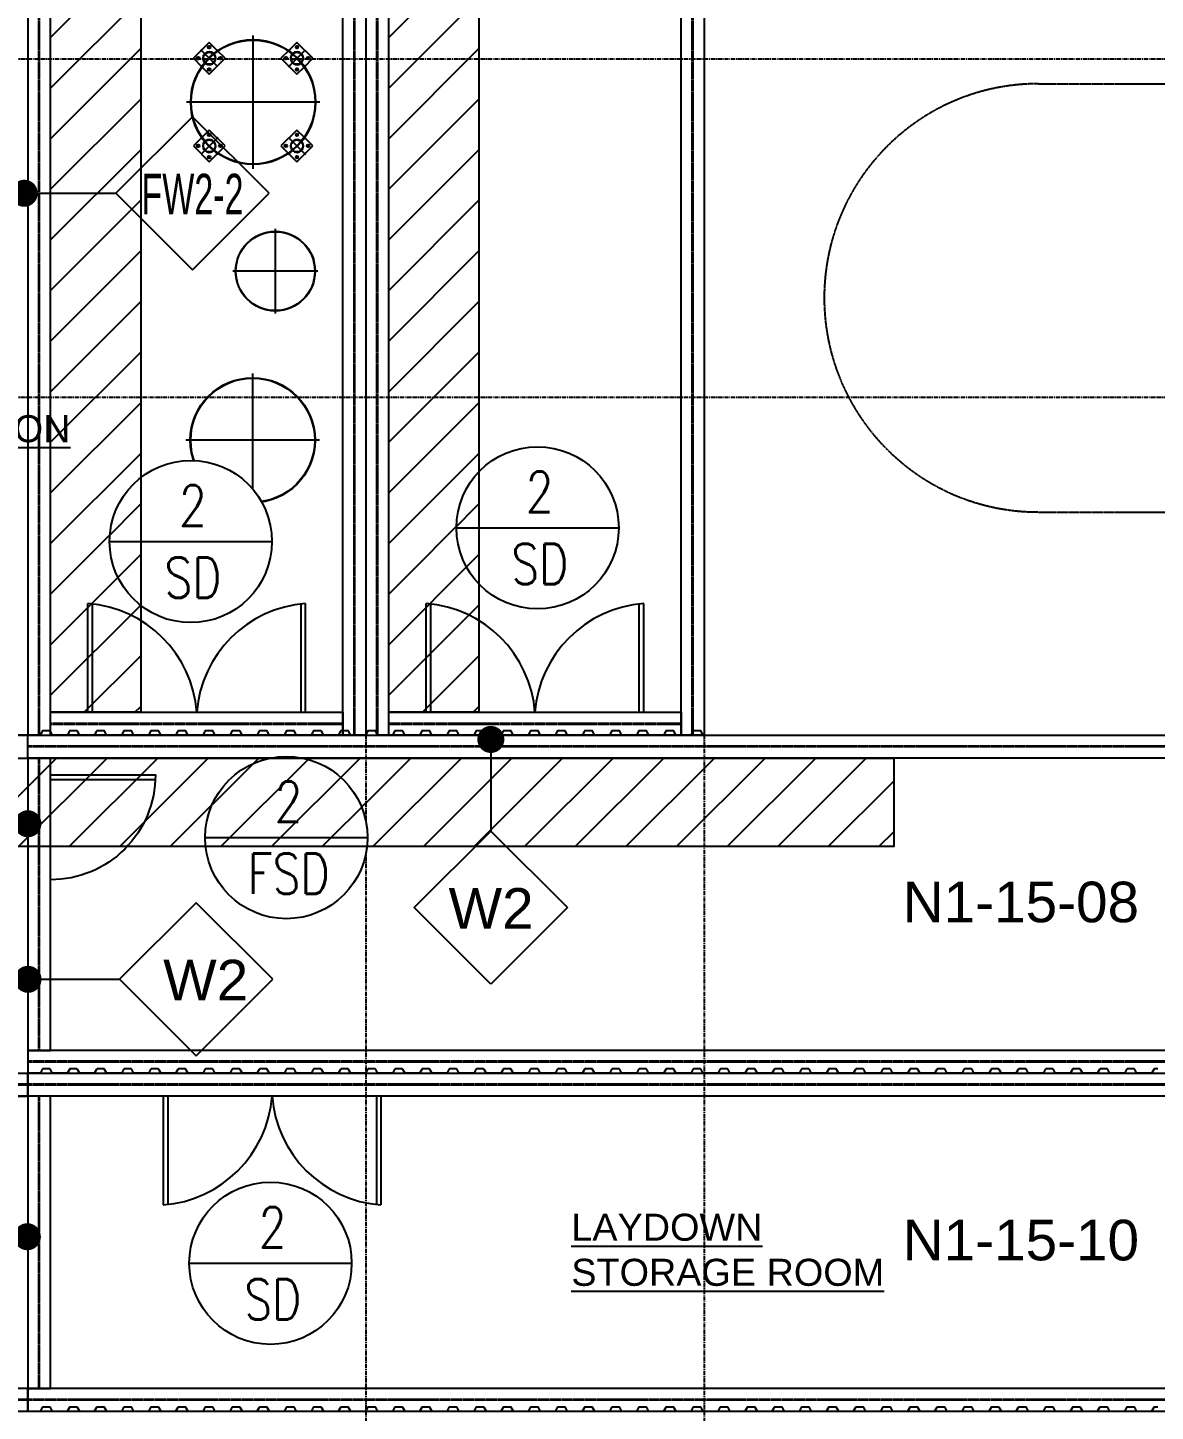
# Model space of a CAD drawing. Header units: millimetres. Extents: x 4133871 to 4440428, y -545651 to -495191.
# Drawn here: x 4167944 to 4177947, y -530844 to -518567 of the extents above; entities that cross this region are included whole.
import ezdxf
from ezdxf.enums import TextEntityAlignment as Align

# ---------------------------------------------------------------- set-up
doc = ezdxf.new("R2010")
doc.units = ezdxf.units.MM
doc.header["$LTSCALE"] = 60
doc.set_wipeout_variables(frame=1)
for name, pattern in [('CEN', [62, 60, -1, 0, -1]), ('CENTER', [2, 1.25, -0.25, 0.25, -0.25]), ('HIDDEN', [0.375, 0.25, -0.125])]:
    doc.linetypes.add(name, pattern=pattern)
for name, color, linetype in [('1', 7, 'Continuous'), ('1CEN', 1, 'CEN'), ('1ST FL FW2-2', 3, 'Continuous'), ('AA-XXXX-SYMB', 7, 'Continuous'), ('AA-XXXX-TEXT', 3, 'Continuous'), ('C_TEXT_01', 2, 'Continuous'), ('C_TEXT_CONTAINER NO', 7, 'Continuous'), ('DOOR', 3, 'Continuous'), ('EQUIPMENT', 6, 'Continuous'), ('INI', 11, 'Continuous'), ('STEEL', 3, 'Continuous')]:
    doc.layers.add(name, color=color, linetype=linetype)
doc.styles.add('ArchiLab', font='')
doc.styles.add('ARCHILAB_ROMANS', font='romans.shx', dxfattribs={"bigfont": 'ghs.shx'})
doc.styles.add('Arial', font='arial.ttf')
doc.styles.add('GHS', font='romans.shx', dxfattribs={"width": 0.8, "bigfont": 'ghs.shx'})
doc.styles.add('돋움', font='')
doc.styles.get('ArchiLab').set_extended_font_data('Dotum')
doc.styles.get('돋움').set_extended_font_data('Dotum')
doc.dimstyles.new('일반도면_0060', dxfattribs={"dimtxt": 240, "dimasz": 240, "dimexe": 60, "dimexo": 300, "dimgap": 75, "dimtad": 1, "dimdec": 0, "dimzin": 0, "dimdsep": 46, "dimtxsty": '돋움', "dimcen": -300, "dimclrd": 7, "dimclre": 7, "dimclrt": 2, "dimadec": 8, "dimazin": 0, "dimtfac": 1, "dimtdec": 0, "dimtix": 1, "dimtmove": 2, "dimatfit": 3, "dimfxl": 1, "dimtolj": 1, "dimtzin": 0, "dimarcsym": 0})

# ---------------------------------------------------------------- blocks, each defined once
blk = doc.blocks.new('EQ')
at = {"layer": 'EQUIPMENT', "color": 253}
for p, q in [((881, 18454), (740, 18313)), ((871, 18422), (891, 18401)), ((891, 18422), (871, 18401)), ((955, 18380), (881, 18454)), ((1270, 17332), (1270, 18516)), ((1659, 18454), (1585, 18380)), ((1669, 18422), (1649, 18401)), ((1649, 18422), (1669, 18401)), ((1800, 18313), (1659, 18454)), ((740, 18313), (814, 18238)), ((772, 18323), (792, 18302)), ((772, 18302), (792, 18323)), ((956, 18387), (806, 18238)), ((956, 18238), (806, 18387)), ((881, 18171), (1023, 18313)), ((1023, 18313), (955, 18380)), ((990, 18302), (970, 18323)), ((990, 18323), (970, 18302)), ((1585, 18380), (1517, 18313)), ((1517, 18313), (1659, 18171)), ((1550, 18302), (1570, 18323)), ((1550, 18323), (1570, 18302)), ((1734, 18238), (1584, 18387)), ((1584, 18238), (1734, 18387)), ((1726, 18238), (1800, 18313)), ((1768, 18323), (1748, 18302)), ((1768, 18302), (1748, 18323)), ((814, 18238), (881, 18171)), ((891, 18203), (871, 18224)), ((871, 18203), (891, 18224)), ((1649, 18203), (1669, 18224)), ((1669, 18203), (1649, 18224)), ((1659, 18171), (1726, 18238)), ((1862, 17924), (678, 17924)), ((814, 17609), (740, 17535)), ((806, 17610), (956, 17460)), ((956, 17610), (806, 17460)), ((881, 17676), (814, 17609)), ((891, 17644), (871, 17624)), ((871, 17644), (891, 17624)), ((1023, 17535), (881, 17676)), ((1659, 17676), (1517, 17535)), ((1584, 17460), (1734, 17610)), ((1584, 17610), (1734, 17460)), ((1649, 17644), (1669, 17624)), ((1669, 17644), (1649, 17624)), ((1726, 17609), (1659, 17676)), ((1800, 17535), (1726, 17609)), ((740, 17535), (881, 17393)), ((772, 17525), (792, 17545)), ((772, 17545), (792, 17525)), ((871, 17426), (891, 17446)), ((891, 17426), (871, 17446)), ((881, 17393), (955, 17468)), ((955, 17468), (1023, 17535)), ((990, 17545), (970, 17525)), ((990, 17525), (970, 17545)), ((1517, 17535), (1585, 17468)), ((1550, 17545), (1570, 17525)), ((1550, 17525), (1570, 17545)), ((1585, 17468), (1659, 17393)), ((1669, 17426), (1649, 17446)), ((1649, 17426), (1669, 17446)), ((1659, 17393), (1800, 17535)), ((1768, 17525), (1748, 17545)), ((1768, 17545), (1748, 17525)), ((1467, 16047), (1467, 16800)), ((1844, 16424), (1091, 16424)), ((1266, 14332), (1266, 15516)), ((1858, 14924), (674, 14924))]:
    blk.add_line(p, q, dxfattribs=at)
for centre, radius in [((1270, 17924), 554), ((1270, 17924), 550), ((881, 18412), 12), ((1659, 18412), 12), ((782, 18313), 12), ((881, 18313), 53.1), ((980, 18313), 12), ((1560, 18313), 12), ((1659, 18313), 53.1), ((1758, 18313), 12), ((881, 18214), 12), ((1659, 18214), 12), ((881, 17535), 53.1), ((881, 17634), 12), ((1659, 17535), 53.1), ((1659, 17634), 12), ((782, 17535), 12), ((881, 17436), 12), ((980, 17535), 12), ((1560, 17535), 12), ((1659, 17436), 12), ((1758, 17535), 12), ((1467, 16424), 353), ((1467, 16424), 350), ((1266, 14924), 554), ((1266, 14924), 550)]:
    blk.add_circle(centre, radius, dxfattribs=at)
for centre, start, end in [((881, 18313), 46.0481, 223.9519), ((881, 18313), 223.9519, 46.0481), ((1659, 18313), 133.9519, 316.0481), ((1659, 18313), 316.0481, 133.9519), ((881, 17535), 136.0481, 313.9519), ((881, 17535), 313.9519, 136.0481), ((1659, 17535), 43.9519, 226.0481), ((1659, 17535), 226.0481, 43.9519)]:
    blk.add_arc(centre, 57.1, start, end, dxfattribs=at)
blk = doc.blocks.new('15M')
at = {"linetype": 'HIDDEN', "ltscale": 0.1}
for p, q in [((-110087, -152171), (-95087, -152171)), ((-110087, -152179), (-95087, -152179)), ((-109989, -152276), (-109989, -154870)), ((-109982, -152276), (-109982, -154870)), ((-95192, -152276), (-95192, -154870)), ((-95185, -152276), (-95185, -154870)), ((-110087, -154968), (-95087, -154968)), ((-110087, -154976), (-95087, -154976))]:
    blk.add_line(p, q, dxfattribs=at)
for points in [[(-110087, -152276), (-95087, -152276), (-95087, -152073), (-110087, -152073)], [(-109884, -154870), (-110087, -154870), (-110087, -152276), (-109884, -152276)], [(-95290, -154870), (-95087, -154870), (-95087, -152276), (-95290, -152276)], [(-110087, -154870), (-95087, -154870), (-95087, -155073), (-110087, -155073)]]:
    blk.add_lwpolyline(points, close=True)
blk = doc.blocks.new('외각')
at = {"linetype": 'HIDDEN', "ltscale": 0.1}
for p, q in [((-6050, 1900), (-4180, 1900)), ((-6050, -1900), (-4180, -1900)), ((-9016, -3880), (0, -3880))]:
    blk.add_line(p, q, dxfattribs=at)
blk.add_arc((-6050, 0), 1900, 90, 270, dxfattribs=at)
for p, rotation in [((-167089, 106207), 90), ((-164089, 106207), 90), ((-110103, -158953), 180), ((-125103, -161953), 180), ((-110103, -161953), 180)]:
    blk.add_blockref('15M', p, dxfattribs=dict(rotation=rotation))
blk = doc.blocks.new('A$C1F841B1D')
blk.add_wipeout([(207.3, 585.3), (300, 600), (392.7, 585.3), (476.3, 542.7), (542.7, 476.3), (585.3, 392.7), (600, 300), (585.3, 207.3), (542.7, 123.7), (476.3, 57.3), (392.7, 14.7), (300, 0), (207.3, 14.7), (123.7, 57.3), (57.3, 123.7), (14.7, 207.3), (0, 300), (14.7, 392.7), (57.3, 476.3), (123.7, 542.7)])
at = {"layer": 'AA-XXXX-SYMB'}
blk.add_line((0, 300), (600, 300), dxfattribs=at)
blk.add_circle((300, 300), 300, dxfattribs=at)
at = {"layer": 'AA-XXXX-SYMB', "color": 3, "linetype": 'Continuous', "style": 'ArchiLab'}
for tag, p in [('NO', (307.7, 357.8)), ('MARK', (308.1, 91.4))]:
    blk.add_attdef(tag, text='', height=150, dxfattribs=at).set_placement(p, align=Align.CENTER)
blk = doc.blocks.new('A$C07F913FF')
h = blk.add_hatch()
h.set_pattern_fill('ANSI31', color=253, scale=100)
h.set_pattern_definition([(45, (-14085.02, -4681128.96), (-224.506403, 224.506403), [])])
h.paths.add_polyline_path([(20203, 16116), (21003, 16116), (21003, 3203), (20203, 3203)])
h = blk.add_hatch()
h.set_pattern_fill('ANSI31', color=253, scale=100)
h.set_pattern_definition([(45, (-11085.02, -4681128.96), (-224.506403, 224.506403), [])])
h.paths.add_polyline_path([(23203, 16116), (24003, 16116), (24003, 3203), (23203, 3203)])
h = blk.add_hatch()
h.set_pattern_fill('ANSI31', color=253, scale=100)
h.set_pattern_definition([(45, (-18138.02, -4694771.05), (-224.506403, 224.506403), [])])
h.paths.add_polyline_path([(15854, 2797), (27684, 2797), (27684, 2011), (15854, 2011)])
at = {"color": 253}
for points in [[(20203, 16116), (21003, 16116), (21003, 3203), (20203, 3203)], [(23203, 16116), (24003, 16116), (24003, 3203), (23203, 3203)], [(15854, 2797), (27684, 2797), (27684, 2011), (15854, 2011)]]:
    blk.add_lwpolyline(points, close=True, dxfattribs=at)
blk = doc.blocks.new('A$C064809F0')
at = {"layer": 'AA-XXXX-TEXT'}
for p, q in [((475, 566), (1041, 1131)), ((1041, 1131), (1607, 566)), ((1041, 0), (475, 566)), ((1607, 566), (1041, 0))]:
    blk.add_line(p, q, dxfattribs=at)
at = {"layer": 'INI'}
blk.add_line((1041, 0), (475, 566), dxfattribs=at)
at = {"layer": 'AA-XXXX-TEXT', "style": 'ARCHILAB_ROMANS'}
blk.add_attdef('WALLTYPE', text='', height=300, dxfattribs=at).set_placement((1043, 560), align=Align.MIDDLE_CENTER)

msp = doc.modelspace()

# ---------------------------------------------------------------- block references
at = {"color": 3}
msp.add_blockref('외각', (4182960, -520964.2), dxfattribs=at)

# ---------------------------------------------------------------- next in the draw order: block references
at = {"layer": 'EQUIPMENT', "color": 3}
msp.add_blockref('EQ', (4168674, -537151), dxfattribs=at)

# ---------------------------------------------------------------- next in the draw order: linework, layer by layer
at = {"layer": '1CEN', "color": 1, "linetype": 'CENTER', "ltscale": 0.5}
for p, q in [((4170944, -502344.3), (4170944, -540844.3)), ((4173944, -502344.3), (4173944, -540844.3)), ((4146944, -518844.3), (4183944, -518844.3)), ((4146944, -521844.3), (4183944, -521844.3)), ((4146944, -521844.3), (4183944, -521844.3)), ((4146944, -524844.3), (4183944, -524844.3)), ((4146944, -527844.3), (4183944, -527844.3))]:
    msp.add_line(p, q, dxfattribs=at)
at = {"layer": '1ST FL FW2-2'}
for points in [[(4167944, -524844.3), (4167836.5, -524844.3, -0.279959)], [(4173944, -524844.3), (4173938.8, -524844.3, -0.279959), (4173933.6, -524841.1), (4173917.3, -524809.7, 0.279959), (4173912.1, -524806.6), (4173880.9, -524806.6), (4173849.7, -524806.6, 0.279959), (4173844.6, -524809.7), (4173828.3, -524841.1, -0.279959), (4173823.1, -524844.3), (4173698.3, -524844.3, -0.279959), (4173693.1, -524841.1), (4173676.8, -524809.7, 0.279959), (4173671.7, -524806.6), (4173640.5, -524806.6), (4173609.2, -524806.6, 0.279959), (4173604.1, -524809.7), (4173587.8, -524841.1, -0.279959), (4173582.6, -524844.3), (4173457.8, -524844.3, -0.279959), (4173452.7, -524841.1), (4173436.3, -524809.7, 0.279959), (4173431.2, -524806.6), (4173400, -524806.6), (4173368.8, -524806.6, 0.279959), (4173363.6, -524809.7), (4173347.3, -524841.1, -0.279959), (4173342.2, -524844.3), (4173217.3, -524844.3, -0.279959), (4173212.2, -524841.1), (4173195.9, -524809.7, 0.279959), (4173190.7, -524806.6), (4173159.5, -524806.6), (4173128.3, -524806.6, 0.279959), (4173123.1, -524809.7), (4173106.8, -524841.1, -0.279959), (4173101.7, -524844.3), (4172976.8, -524844.3, -0.279959), (4172971.7, -524841.1), (4172955.4, -524809.7, 0.279959), (4172950.2, -524806.6), (4172919, -524806.6), (4172887.8, -524806.6, 0.279959), (4172882.7, -524809.7), (4172866.4, -524841.1, -0.279959), (4172861.2, -524844.3), (4172736.4, -524844.3, -0.279959), (4172731.2, -524841.1), (4172714.9, -524809.7, 0.279959), (4172709.8, -524806.6), (4172678.5, -524806.6), (4172647.3, -524806.6, 0.279959), (4172642.2, -524809.7), (4172625.9, -524841.1, -0.279959), (4172620.7, -524844.3), (4172495.9, -524844.3, -0.279959), (4172490.7, -524841.1), (4172474.4, -524809.7, 0.279959), (4172469.3, -524806.6), (4172438.1, -524806.6), (4172406.9, -524806.6, 0.279959), (4172401.7, -524809.7), (4172385.4, -524841.1, -0.279959), (4172380.2, -524844.3), (4172255.4, -524844.3, -0.279959), (4172250.3, -524841.1), (4172233.9, -524809.7, 0.279959), (4172228.8, -524806.6), (4172197.6, -524806.6), (4172166.4, -524806.6, 0.279959), (4172161.2, -524809.7), (4172144.9, -524841.1, -0.279959), (4172139.8, -524844.3), (4172014.9, -524844.3, -0.279959), (4172009.8, -524841.1), (4171993.5, -524809.7, 0.279959), (4171988.3, -524806.6), (4171957.1, -524806.6), (4171925.9, -524806.6, 0.279959), (4171920.8, -524809.7), (4171904.4, -524841.1, -0.279959), (4171899.3, -524844.3), (4171774.5, -524844.3, -0.279959), (4171769.3, -524841.1), (4171753, -524809.7, 0.279959), (4171747.8, -524806.6), (4171716.6, -524806.6), (4171685.4, -524806.6, 0.279959), (4171680.3, -524809.7), (4171664, -524841.1, -0.279959), (4171658.8, -524844.3), (4171534, -524844.3, -0.279959), (4171528.8, -524841.1), (4171512.5, -524809.7, 0.279959), (4171507.4, -524806.6), (4171476.2, -524806.6), (4171444.9, -524806.6, 0.279959), (4171439.8, -524809.7), (4171423.5, -524841.1, -0.279959), (4171418.3, -524844.3), (4171293.5, -524844.3, -0.279959), (4171288.3, -524841.1), (4171272, -524809.7, 0.279959), (4171266.9, -524806.6), (4171235.7, -524806.6), (4171204.5, -524806.6, 0.279959), (4171199.3, -524809.7), (4171183, -524841.1, -0.279959), (4171177.9, -524844.3), (4171053, -524844.3, -0.279959), (4171047.9, -524841.1), (4171031.6, -524809.7, 0.279959), (4171026.4, -524806.6), (4170964, -524806.6, 0.279959), (4170958.8, -524809.7), (4170942.5, -524841.1, -0.279959), (4170937.4, -524844.3), (4170812.5, -524844.3, -0.279959), (4170807.4, -524841.1), (4170791.1, -524809.7, 0.279959), (4170785.9, -524806.6), (4170754.7, -524806.6), (4170723.5, -524806.6, 0.279959), (4170718.4, -524809.7), (4170702, -524841.1, -0.279959), (4170696.9, -524844.3), (4170572.1, -524844.3, -0.279959), (4170566.9, -524841.1), (4170550.6, -524809.7, 0.279959), (4170545.4, -524806.6), (4170514.2, -524806.6), (4170483, -524806.6, 0.279959), (4170477.9, -524809.7), (4170461.6, -524841.1, -0.279959), (4170456.4, -524844.3), (4170331.6, -524844.3, -0.279959), (4170326.4, -524841.1), (4170310.1, -524809.7, 0.279959), (4170305, -524806.6), (4170273.8, -524806.6), (4170242.6, -524806.6, 0.279959), (4170237.4, -524809.7), (4170221.1, -524841.1, -0.279959), (4170215.9, -524844.3), (4170091.1, -524844.3, -0.279959), (4170086, -524841.1), (4170069.6, -524809.7, 0.279959), (4170064.5, -524806.6), (4170033.3, -524806.6), (4170002.1, -524806.6, 0.279959), (4169996.9, -524809.7), (4169980.6, -524841.1, -0.279959), (4169975.5, -524844.3), (4169850.6, -524844.3, -0.279959), (4169845.5, -524841.1), (4169829.2, -524809.7, 0.279959), (4169824, -524806.6), (4169792.8, -524806.6), (4169761.6, -524806.6, 0.279959), (4169756.4, -524809.7), (4169740.1, -524841.1, -0.279959), (4169735, -524844.3), (4169610.1, -524844.3, -0.279959), (4169605, -524841.1), (4169588.7, -524809.7, 0.279959), (4169583.5, -524806.6), (4169552.3, -524806.6), (4169521.1, -524806.6, 0.279959), (4169516, -524809.7), (4169499.7, -524841.1, -0.279959), (4169494.5, -524844.3), (4169369.7, -524844.3, -0.279959), (4169364.5, -524841.1), (4169348.2, -524809.7, 0.279959), (4169343.1, -524806.6), (4169311.8, -524806.6), (4169280.6, -524806.6, 0.279959), (4169275.5, -524809.7), (4169259.2, -524841.1, -0.279959), (4169254, -524844.3), (4169129.2, -524844.3, -0.279959), (4169124, -524841.1), (4169107.7, -524809.7, 0.279959), (4169102.6, -524806.6), (4169071.4, -524806.6), (4169040.2, -524806.6, 0.279959), (4169035, -524809.7), (4169018.7, -524841.1, -0.279959), (4169013.5, -524844.3), (4168888.7, -524844.3, -0.279959), (4168883.6, -524841.1), (4168867.2, -524809.7, 0.279959), (4168862.1, -524806.6), (4168830.9, -524806.6), (4168799.7, -524806.6, 0.279959), (4168794.5, -524809.7), (4168778.2, -524841.1, -0.279959), (4168773.1, -524844.3), (4168648.2, -524844.3, -0.279959), (4168643.1, -524841.1), (4168626.8, -524809.7, 0.279959), (4168621.6, -524806.6), (4168590.4, -524806.6), (4168559.2, -524806.6, 0.279959), (4168554.1, -524809.7), (4168537.7, -524841.1, -0.279959), (4168532.6, -524844.3), (4168407.8, -524844.3, -0.279959), (4168402.6, -524841.1), (4168386.3, -524809.7, 0.279959), (4168381.1, -524806.6), (4168349.9, -524806.6), (4168318.7, -524806.6, 0.279959), (4168313.6, -524809.7), (4168297.3, -524841.1, -0.279959), (4168292.1, -524844.3), (4168167.3, -524844.3, -0.279959), (4168162.1, -524841.1), (4168145.8, -524809.7, 0.279959), (4168140.7, -524806.6), (4168109.5, -524806.6), (4168078.2, -524806.6, 0.279959), (4168073.1, -524809.7), (4168056.8, -524841.1, -0.279959), (4168051.6, -524844.3), (4167944, -524844.3)], [(4177969.1, -527806.6), (4177937.9, -527806.6, 0.279959), (4177932.7, -527809.7), (4177916.4, -527841.1, -0.279959), (4177911.3, -527844.3), (4177786.4, -527844.3, -0.279959), (4177781.3, -527841.1), (4177764.9, -527809.7, 0.279959), (4177759.8, -527806.6), (4177728.6, -527806.6), (4177697.4, -527806.6, 0.279959), (4177692.2, -527809.7), (4177675.9, -527841.1, -0.279959), (4177670.8, -527844.3), (4177545.9, -527844.3, -0.279959), (4177540.8, -527841.1), (4177524.5, -527809.7, 0.279959), (4177519.3, -527806.6), (4177488.1, -527806.6), (4177456.9, -527806.6, 0.279959), (4177451.8, -527809.7), (4177435.4, -527841.1, -0.279959), (4177430.3, -527844.3), (4177305.5, -527844.3, -0.279959), (4177300.3, -527841.1), (4177284, -527809.7, 0.279959), (4177278.8, -527806.6), (4177247.6, -527806.6), (4177216.4, -527806.6, 0.279959), (4177211.3, -527809.7), (4177195, -527841.1, -0.279959), (4177189.8, -527844.3), (4177065, -527844.3, -0.279959), (4177059.8, -527841.1), (4177043.5, -527809.7, 0.279959), (4177038.4, -527806.6), (4177007.2, -527806.6), (4176975.9, -527806.6, 0.279959), (4176970.8, -527809.7), (4176954.5, -527841.1, -0.279959), (4176949.3, -527844.3), (4176824.5, -527844.3, -0.279959), (4176819.4, -527841.1), (4176803, -527809.7, 0.279959), (4176797.9, -527806.6), (4176766.7, -527806.6), (4176735.5, -527806.6, 0.279959), (4176730.3, -527809.7), (4176714, -527841.1, -0.279959), (4176708.9, -527844.3), (4176584, -527844.3, -0.279959), (4176578.9, -527841.1), (4176562.6, -527809.7, 0.279959), (4176557.4, -527806.6), (4176526.2, -527806.6), (4176495, -527806.6, 0.279959), (4176489.8, -527809.7), (4176473.5, -527841.1, -0.279959), (4176468.4, -527844.3), (4176343.5, -527844.3, -0.279959), (4176338.4, -527841.1), (4176322.1, -527809.7, 0.279959), (4176316.9, -527806.6), (4176285.7, -527806.6), (4176254.5, -527806.6, 0.279959), (4176249.4, -527809.7), (4176233, -527841.1, -0.279959), (4176227.9, -527844.3), (4176103.1, -527844.3, -0.279959), (4176097.9, -527841.1), (4176081.6, -527809.7, 0.279959), (4176076.5, -527806.6), (4176045.2, -527806.6), (4176014, -527806.6, 0.279959), (4176008.9, -527809.7), (4175992.6, -527841.1, -0.279959), (4175987.4, -527844.3), (4175862.6, -527844.3, -0.279959), (4175857.4, -527841.1), (4175841.1, -527809.7, 0.279959), (4175836, -527806.6), (4175804.8, -527806.6), (4175773.6, -527806.6, 0.279959), (4175768.4, -527809.7), (4175752.1, -527841.1, -0.279959), (4175746.9, -527844.3), (4175622.1, -527844.3, -0.279959), (4175617, -527841.1), (4175600.6, -527809.7, 0.279959), (4175595.5, -527806.6), (4175564.3, -527806.6), (4175533.1, -527806.6, 0.279959), (4175527.9, -527809.7), (4175511.6, -527841.1, -0.279959), (4175506.5, -527844.3), (4175381.6, -527844.3, -0.279959), (4175376.5, -527841.1), (4175360.2, -527809.7, 0.279959), (4175355, -527806.6), (4175323.8, -527806.6), (4175292.6, -527806.6, 0.279959), (4175287.5, -527809.7), (4175271.1, -527841.1, -0.279959), (4175266, -527844.3), (4175141.1, -527844.3, -0.279959), (4175136, -527841.1), (4175119.7, -527809.7, 0.279959), (4175114.5, -527806.6), (4175083.3, -527806.6), (4175052.1, -527806.6, 0.279959), (4175047, -527809.7), (4175030.7, -527841.1, -0.279959), (4175025.5, -527844.3), (4174900.7, -527844.3, -0.279959), (4174895.5, -527841.1), (4174879.2, -527809.7, 0.279959), (4174874.1, -527806.6), (4174842.9, -527806.6), (4174811.6, -527806.6, 0.279959), (4174806.5, -527809.7), (4174790.2, -527841.1, -0.279959), (4174785, -527844.3), (4174660.2, -527844.3, -0.279959), (4174655, -527841.1), (4174638.7, -527809.7, 0.279959), (4174633.6, -527806.6), (4174602.4, -527806.6), (4174571.2, -527806.6, 0.279959), (4174566, -527809.7), (4174549.7, -527841.1, -0.279959), (4174544.6, -527844.3), (4174419.7, -527844.3, -0.279959), (4174414.6, -527841.1), (4174398.3, -527809.7, 0.279959), (4174393.1, -527806.6), (4174361.9, -527806.6), (4174330.7, -527806.6, 0.279959), (4174325.5, -527809.7), (4174309.2, -527841.1, -0.279959), (4174304.1, -527844.3), (4174179.2, -527844.3, -0.279959), (4174174.1, -527841.1), (4174157.8, -527809.7, 0.279959), (4174152.6, -527806.6), (4174121.4, -527806.6), (4174090.2, -527806.6, 0.279959), (4174085.1, -527809.7), (4174068.7, -527841.1, -0.279959), (4174063.6, -527844.3), (4173938.8, -527844.3, -0.279959), (4173933.6, -527841.1), (4173917.3, -527809.7, 0.279959), (4173912.1, -527806.6), (4173880.9, -527806.6), (4173849.7, -527806.6, 0.279959), (4173844.6, -527809.7), (4173828.3, -527841.1, -0.279959), (4173823.1, -527844.3), (4173698.3, -527844.3, -0.279959), (4173693.1, -527841.1), (4173676.8, -527809.7, 0.279959), (4173671.7, -527806.6), (4173640.5, -527806.6), (4173609.2, -527806.6, 0.279959), (4173604.1, -527809.7), (4173587.8, -527841.1, -0.279959), (4173582.6, -527844.3), (4173457.8, -527844.3, -0.279959), (4173452.7, -527841.1), (4173436.3, -527809.7, 0.279959), (4173431.2, -527806.6), (4173400, -527806.6), (4173368.8, -527806.6, 0.279959), (4173363.6, -527809.7), (4173347.3, -527841.1, -0.279959), (4173342.2, -527844.3), (4173217.3, -527844.3, -0.279959), (4173212.2, -527841.1), (4173195.9, -527809.7, 0.279959), (4173190.7, -527806.6), (4173159.5, -527806.6), (4173128.3, -527806.6, 0.279959), (4173123.1, -527809.7), (4173106.8, -527841.1, -0.279959), (4173101.7, -527844.3), (4172976.8, -527844.3, -0.279959), (4172971.7, -527841.1), (4172955.4, -527809.7, 0.279959), (4172950.2, -527806.6), (4172919, -527806.6), (4172887.8, -527806.6, 0.279959), (4172882.7, -527809.7), (4172866.4, -527841.1, -0.279959), (4172861.2, -527844.3), (4172736.4, -527844.3, -0.279959), (4172731.2, -527841.1), (4172714.9, -527809.7, 0.279959), (4172709.8, -527806.6), (4172678.5, -527806.6), (4172647.3, -527806.6, 0.279959), (4172642.2, -527809.7), (4172625.9, -527841.1, -0.279959), (4172620.7, -527844.3), (4172495.9, -527844.3, -0.279959), (4172490.7, -527841.1), (4172474.4, -527809.7, 0.279959), (4172469.3, -527806.6), (4172438.1, -527806.6), (4172406.9, -527806.6, 0.279959), (4172401.7, -527809.7), (4172385.4, -527841.1, -0.279959), (4172380.2, -527844.3), (4172255.4, -527844.3, -0.279959), (4172250.3, -527841.1), (4172233.9, -527809.7, 0.279959), (4172228.8, -527806.6), (4172197.6, -527806.6), (4172166.4, -527806.6, 0.279959), (4172161.2, -527809.7), (4172144.9, -527841.1, -0.279959), (4172139.8, -527844.3), (4172014.9, -527844.3, -0.279959), (4172009.8, -527841.1), (4171993.5, -527809.7, 0.279959), (4171988.3, -527806.6), (4171957.1, -527806.6), (4171925.9, -527806.6, 0.279959), (4171920.8, -527809.7), (4171904.4, -527841.1, -0.279959), (4171899.3, -527844.3), (4171774.5, -527844.3, -0.279959), (4171769.3, -527841.1), (4171753, -527809.7, 0.279959), (4171747.8, -527806.6), (4171716.6, -527806.6), (4171685.4, -527806.6, 0.279959), (4171680.3, -527809.7), (4171664, -527841.1, -0.279959), (4171658.8, -527844.3), (4171534, -527844.3, -0.279959), (4171528.8, -527841.1), (4171512.5, -527809.7, 0.279959), (4171507.4, -527806.6), (4171476.2, -527806.6), (4171444.9, -527806.6, 0.279959), (4171439.8, -527809.7), (4171423.5, -527841.1, -0.279959), (4171418.3, -527844.3), (4171293.5, -527844.3, -0.279959), (4171288.3, -527841.1), (4171272, -527809.7, 0.279959), (4171266.9, -527806.6), (4171235.7, -527806.6), (4171204.5, -527806.6, 0.279959), (4171199.3, -527809.7), (4171183, -527841.1, -0.279959), (4171177.9, -527844.3), (4171053, -527844.3, -0.279959), (4171047.9, -527841.1), (4171031.6, -527809.7, 0.279959), (4171026.4, -527806.6), (4170964, -527806.6, 0.279959), (4170958.8, -527809.7), (4170942.5, -527841.1, -0.279959), (4170937.4, -527844.3), (4170812.5, -527844.3, -0.279959), (4170807.4, -527841.1), (4170791.1, -527809.7, 0.279959), (4170785.9, -527806.6), (4170754.7, -527806.6), (4170723.5, -527806.6, 0.279959), (4170718.4, -527809.7), (4170702, -527841.1, -0.279959), (4170696.9, -527844.3), (4170572.1, -527844.3, -0.279959), (4170566.9, -527841.1), (4170550.6, -527809.7, 0.279959), (4170545.4, -527806.6), (4170514.2, -527806.6), (4170483, -527806.6, 0.279959), (4170477.9, -527809.7), (4170461.6, -527841.1, -0.279959), (4170456.4, -527844.3), (4170331.6, -527844.3, -0.279959), (4170326.4, -527841.1), (4170310.1, -527809.7, 0.279959), (4170305, -527806.6), (4170273.8, -527806.6), (4170242.6, -527806.6, 0.279959), (4170237.4, -527809.7), (4170221.1, -527841.1, -0.279959), (4170215.9, -527844.3), (4170091.1, -527844.3, -0.279959), (4170086, -527841.1), (4170069.6, -527809.7, 0.279959), (4170064.5, -527806.6), (4170033.3, -527806.6), (4170002.1, -527806.6, 0.279959), (4169996.9, -527809.7), (4169980.6, -527841.1, -0.279959), (4169975.5, -527844.3), (4169850.6, -527844.3, -0.279959), (4169845.5, -527841.1), (4169829.2, -527809.7, 0.279959), (4169824, -527806.6), (4169792.8, -527806.6), (4169761.6, -527806.6, 0.279959), (4169756.4, -527809.7), (4169740.1, -527841.1, -0.279959), (4169735, -527844.3), (4169610.1, -527844.3, -0.279959), (4169605, -527841.1), (4169588.7, -527809.7, 0.279959), (4169583.5, -527806.6), (4169552.3, -527806.6), (4169521.1, -527806.6, 0.279959), (4169516, -527809.7), (4169499.7, -527841.1, -0.279959), (4169494.5, -527844.3), (4169369.7, -527844.3, -0.279959), (4169364.5, -527841.1), (4169348.2, -527809.7, 0.279959), (4169343.1, -527806.6), (4169311.8, -527806.6), (4169280.6, -527806.6, 0.279959), (4169275.5, -527809.7), (4169259.2, -527841.1, -0.279959), (4169254, -527844.3), (4169129.2, -527844.3, -0.279959), (4169124, -527841.1), (4169107.7, -527809.7, 0.279959), (4169102.6, -527806.6), (4169071.4, -527806.6), (4169040.2, -527806.6, 0.279959), (4169035, -527809.7), (4169018.7, -527841.1, -0.279959), (4169013.5, -527844.3), (4168888.7, -527844.3, -0.279959), (4168883.6, -527841.1), (4168867.2, -527809.7, 0.279959), (4168862.1, -527806.6), (4168830.9, -527806.6), (4168799.7, -527806.6, 0.279959), (4168794.5, -527809.7), (4168778.2, -527841.1, -0.279959), (4168773.1, -527844.3), (4168648.2, -527844.3, -0.279959), (4168643.1, -527841.1), (4168626.8, -527809.7, 0.279959), (4168621.6, -527806.6), (4168590.4, -527806.6), (4168559.2, -527806.6, 0.279959), (4168554.1, -527809.7), (4168537.7, -527841.1, -0.279959), (4168532.6, -527844.3), (4168407.8, -527844.3, -0.279959), (4168402.6, -527841.1), (4168386.3, -527809.7, 0.279959), (4168381.1, -527806.6), (4168349.9, -527806.6), (4168318.7, -527806.6, 0.279959), (4168313.6, -527809.7), (4168297.3, -527841.1, -0.279959), (4168292.1, -527844.3), (4168167.3, -527844.3, -0.279959), (4168162.1, -527841.1), (4168145.8, -527809.7, 0.279959), (4168140.7, -527806.6), (4168109.5, -527806.6), (4168078.2, -527806.6, 0.279959), (4168073.1, -527809.7), (4168056.8, -527841.1, -0.279959), (4168051.6, -527844.3), (4167944, -527844.3)], [(4168167.3, -530844.3, -0.279959), (4168162.1, -530841.1), (4168145.8, -530809.7, 0.279959), (4168140.7, -530806.6), (4168109.5, -530806.6), (4168078.2, -530806.6, 0.279959), (4168073.1, -530809.7), (4168056.8, -530841.1, -0.279959), (4168051.6, -530844.3)], [(4168407.8, -530844.3, -0.279959), (4168402.6, -530841.1), (4168386.3, -530809.7, 0.279959), (4168381.1, -530806.6), (4168349.9, -530806.6), (4168318.7, -530806.6, 0.279959), (4168313.6, -530809.7), (4168297.3, -530841.1, -0.279959), (4168292.1, -530844.3)], [(4168648.2, -530844.3, -0.279959), (4168643.1, -530841.1), (4168626.8, -530809.7, 0.279959), (4168621.6, -530806.6), (4168590.4, -530806.6), (4168559.2, -530806.6, 0.279959), (4168554.1, -530809.7), (4168537.7, -530841.1, -0.279959), (4168532.6, -530844.3)], [(4168888.7, -530844.3, -0.279959), (4168883.6, -530841.1), (4168867.2, -530809.7, 0.279959), (4168862.1, -530806.6), (4168830.9, -530806.6), (4168799.7, -530806.6, 0.279959), (4168794.5, -530809.7), (4168778.2, -530841.1, -0.279959), (4168773.1, -530844.3)], [(4169129.2, -530844.3, -0.279959), (4169124, -530841.1), (4169107.7, -530809.7, 0.279959), (4169102.6, -530806.6), (4169071.4, -530806.6), (4169040.2, -530806.6, 0.279959), (4169035, -530809.7), (4169018.7, -530841.1, -0.279959), (4169013.5, -530844.3)], [(4169369.7, -530844.3, -0.279959), (4169364.5, -530841.1), (4169348.2, -530809.7, 0.279959), (4169343.1, -530806.6), (4169311.8, -530806.6), (4169280.6, -530806.6, 0.279959), (4169275.5, -530809.7), (4169259.2, -530841.1, -0.279959), (4169254, -530844.3)], [(4169610.1, -530844.3, -0.279959), (4169605, -530841.1), (4169588.7, -530809.7, 0.279959), (4169583.5, -530806.6), (4169552.3, -530806.6), (4169521.1, -530806.6, 0.279959), (4169516, -530809.7), (4169499.7, -530841.1, -0.279959), (4169494.5, -530844.3)], [(4169850.6, -530844.3, -0.279959), (4169845.5, -530841.1), (4169829.2, -530809.7, 0.279959), (4169824, -530806.6), (4169792.8, -530806.6), (4169761.6, -530806.6, 0.279959), (4169756.4, -530809.7), (4169740.1, -530841.1, -0.279959), (4169735, -530844.3)], [(4170091.1, -530844.3, -0.279959), (4170086, -530841.1), (4170069.6, -530809.7, 0.279959), (4170064.5, -530806.6), (4170033.3, -530806.6), (4170002.1, -530806.6, 0.279959), (4169996.9, -530809.7), (4169980.6, -530841.1, -0.279959), (4169975.5, -530844.3)], [(4170331.6, -530844.3, -0.279959), (4170326.4, -530841.1), (4170310.1, -530809.7, 0.279959), (4170305, -530806.6), (4170273.8, -530806.6), (4170242.6, -530806.6, 0.279959), (4170237.4, -530809.7), (4170221.1, -530841.1, -0.279959), (4170215.9, -530844.3)], [(4170572.1, -530844.3, -0.279959), (4170566.9, -530841.1), (4170550.6, -530809.7, 0.279959), (4170545.4, -530806.6), (4170514.2, -530806.6), (4170483, -530806.6, 0.279959), (4170477.9, -530809.7), (4170461.6, -530841.1, -0.279959), (4170456.4, -530844.3)], [(4170812.5, -530844.3, -0.279959), (4170807.4, -530841.1), (4170791.1, -530809.7, 0.279959), (4170785.9, -530806.6), (4170754.7, -530806.6), (4170723.5, -530806.6, 0.279959), (4170718.4, -530809.7), (4170702, -530841.1, -0.279959), (4170696.9, -530844.3)], [(4171053, -530844.3, -0.279959), (4171047.9, -530841.1), (4171031.6, -530809.7, 0.279959), (4171026.4, -530806.6), (4170964, -530806.6, 0.279959), (4170958.8, -530809.7), (4170942.5, -530841.1, -0.279959), (4170937.4, -530844.3)], [(4171293.5, -530844.3, -0.279959), (4171288.3, -530841.1), (4171272, -530809.7, 0.279959), (4171266.9, -530806.6), (4171235.7, -530806.6), (4171204.5, -530806.6, 0.279959), (4171199.3, -530809.7), (4171183, -530841.1, -0.279959), (4171177.9, -530844.3)], [(4171534, -530844.3, -0.279959), (4171528.8, -530841.1), (4171512.5, -530809.7, 0.279959), (4171507.4, -530806.6), (4171476.2, -530806.6), (4171444.9, -530806.6, 0.279959), (4171439.8, -530809.7), (4171423.5, -530841.1, -0.279959), (4171418.3, -530844.3)], [(4171774.5, -530844.3, -0.279959), (4171769.3, -530841.1), (4171753, -530809.7, 0.279959), (4171747.8, -530806.6), (4171716.6, -530806.6), (4171685.4, -530806.6, 0.279959), (4171680.3, -530809.7), (4171664, -530841.1, -0.279959), (4171658.8, -530844.3)], [(4172014.9, -530844.3, -0.279959), (4172009.8, -530841.1), (4171993.5, -530809.7, 0.279959), (4171988.3, -530806.6), (4171957.1, -530806.6), (4171925.9, -530806.6, 0.279959), (4171920.8, -530809.7), (4171904.4, -530841.1, -0.279959), (4171899.3, -530844.3)], [(4172255.4, -530844.3, -0.279959), (4172250.3, -530841.1), (4172233.9, -530809.7, 0.279959), (4172228.8, -530806.6), (4172197.6, -530806.6), (4172166.4, -530806.6, 0.279959), (4172161.2, -530809.7), (4172144.9, -530841.1, -0.279959), (4172139.8, -530844.3)], [(4172495.9, -530844.3, -0.279959), (4172490.7, -530841.1), (4172474.4, -530809.7, 0.279959), (4172469.3, -530806.6), (4172438.1, -530806.6), (4172406.9, -530806.6, 0.279959), (4172401.7, -530809.7), (4172385.4, -530841.1, -0.279959), (4172380.2, -530844.3)], [(4172736.4, -530844.3, -0.279959), (4172731.2, -530841.1), (4172714.9, -530809.7, 0.279959), (4172709.8, -530806.6), (4172678.5, -530806.6), (4172647.3, -530806.6, 0.279959), (4172642.2, -530809.7), (4172625.9, -530841.1, -0.279959), (4172620.7, -530844.3)], [(4172976.8, -530844.3, -0.279959), (4172971.7, -530841.1), (4172955.4, -530809.7, 0.279959), (4172950.2, -530806.6), (4172919, -530806.6), (4172887.8, -530806.6, 0.279959), (4172882.7, -530809.7), (4172866.4, -530841.1, -0.279959), (4172861.2, -530844.3)], [(4173217.3, -530844.3, -0.279959), (4173212.2, -530841.1), (4173195.9, -530809.7, 0.279959), (4173190.7, -530806.6), (4173159.5, -530806.6), (4173128.3, -530806.6, 0.279959), (4173123.1, -530809.7), (4173106.8, -530841.1, -0.279959), (4173101.7, -530844.3)], [(4173457.8, -530844.3, -0.279959), (4173452.7, -530841.1), (4173436.3, -530809.7, 0.279959), (4173431.2, -530806.6), (4173400, -530806.6), (4173368.8, -530806.6, 0.279959), (4173363.6, -530809.7), (4173347.3, -530841.1, -0.279959), (4173342.2, -530844.3)], [(4173698.3, -530844.3, -0.279959), (4173693.1, -530841.1), (4173676.8, -530809.7, 0.279959), (4173671.7, -530806.6), (4173640.5, -530806.6), (4173609.2, -530806.6, 0.279959), (4173604.1, -530809.7), (4173587.8, -530841.1, -0.279959), (4173582.6, -530844.3)], [(4173938.8, -530844.3, -0.279959), (4173933.6, -530841.1), (4173917.3, -530809.7, 0.279959), (4173912.1, -530806.6), (4173880.9, -530806.6), (4173849.7, -530806.6, 0.279959), (4173844.6, -530809.7), (4173828.3, -530841.1, -0.279959), (4173823.1, -530844.3)], [(4174179.2, -530844.3, -0.279959), (4174174.1, -530841.1), (4174157.8, -530809.7, 0.279959), (4174152.6, -530806.6), (4174121.4, -530806.6), (4174090.2, -530806.6, 0.279959), (4174085.1, -530809.7), (4174068.7, -530841.1, -0.279959), (4174063.6, -530844.3)], [(4174419.7, -530844.3, -0.279959), (4174414.6, -530841.1), (4174398.3, -530809.7, 0.279959), (4174393.1, -530806.6), (4174361.9, -530806.6), (4174330.7, -530806.6, 0.279959), (4174325.5, -530809.7), (4174309.2, -530841.1, -0.279959), (4174304.1, -530844.3)], [(4174660.2, -530844.3, -0.279959), (4174655, -530841.1), (4174638.7, -530809.7, 0.279959), (4174633.6, -530806.6), (4174602.4, -530806.6), (4174571.2, -530806.6, 0.279959), (4174566, -530809.7), (4174549.7, -530841.1, -0.279959), (4174544.6, -530844.3)], [(4174900.7, -530844.3, -0.279959), (4174895.5, -530841.1), (4174879.2, -530809.7, 0.279959), (4174874.1, -530806.6), (4174842.9, -530806.6), (4174811.6, -530806.6, 0.279959), (4174806.5, -530809.7), (4174790.2, -530841.1, -0.279959), (4174785, -530844.3)], [(4175141.1, -530844.3, -0.279959), (4175136, -530841.1), (4175119.7, -530809.7, 0.279959), (4175114.5, -530806.6), (4175083.3, -530806.6), (4175052.1, -530806.6, 0.279959), (4175047, -530809.7), (4175030.7, -530841.1, -0.279959), (4175025.5, -530844.3)], [(4175381.6, -530844.3, -0.279959), (4175376.5, -530841.1), (4175360.2, -530809.7, 0.279959), (4175355, -530806.6), (4175323.8, -530806.6), (4175292.6, -530806.6, 0.279959), (4175287.5, -530809.7), (4175271.1, -530841.1, -0.279959), (4175266, -530844.3)], [(4175622.1, -530844.3, -0.279959), (4175617, -530841.1), (4175600.6, -530809.7, 0.279959), (4175595.5, -530806.6), (4175564.3, -530806.6), (4175533.1, -530806.6, 0.279959), (4175527.9, -530809.7), (4175511.6, -530841.1, -0.279959), (4175506.5, -530844.3)], [(4175862.6, -530844.3, -0.279959), (4175857.4, -530841.1), (4175841.1, -530809.7, 0.279959), (4175836, -530806.6), (4175804.8, -530806.6), (4175773.6, -530806.6, 0.279959), (4175768.4, -530809.7), (4175752.1, -530841.1, -0.279959), (4175746.9, -530844.3)], [(4176103.1, -530844.3, -0.279959), (4176097.9, -530841.1), (4176081.6, -530809.7, 0.279959), (4176076.5, -530806.6), (4176045.2, -530806.6), (4176014, -530806.6, 0.279959), (4176008.9, -530809.7), (4175992.6, -530841.1, -0.279959), (4175987.4, -530844.3)], [(4176343.5, -530844.3, -0.279959), (4176338.4, -530841.1), (4176322.1, -530809.7, 0.279959), (4176316.9, -530806.6), (4176285.7, -530806.6), (4176254.5, -530806.6, 0.279959), (4176249.4, -530809.7), (4176233, -530841.1, -0.279959), (4176227.9, -530844.3)], [(4176584, -530844.3, -0.279959), (4176578.9, -530841.1), (4176562.6, -530809.7, 0.279959), (4176557.4, -530806.6), (4176526.2, -530806.6), (4176495, -530806.6, 0.279959), (4176489.8, -530809.7), (4176473.5, -530841.1, -0.279959), (4176468.4, -530844.3)], [(4176824.5, -530844.3, -0.279959), (4176819.4, -530841.1), (4176803, -530809.7, 0.279959), (4176797.9, -530806.6), (4176766.7, -530806.6), (4176735.5, -530806.6, 0.279959), (4176730.3, -530809.7), (4176714, -530841.1, -0.279959), (4176708.9, -530844.3)], [(4177065, -530844.3, -0.279959), (4177059.8, -530841.1), (4177043.5, -530809.7, 0.279959), (4177038.4, -530806.6), (4177007.2, -530806.6), (4176975.9, -530806.6, 0.279959), (4176970.8, -530809.7), (4176954.5, -530841.1, -0.279959), (4176949.3, -530844.3)], [(4177305.5, -530844.3, -0.279959), (4177300.3, -530841.1), (4177284, -530809.7, 0.279959), (4177278.8, -530806.6), (4177247.6, -530806.6), (4177216.4, -530806.6, 0.279959), (4177211.3, -530809.7), (4177195, -530841.1, -0.279959), (4177189.8, -530844.3)], [(4177545.9, -530844.3, -0.279959), (4177540.8, -530841.1), (4177524.5, -530809.7, 0.279959), (4177519.3, -530806.6), (4177488.1, -530806.6), (4177456.9, -530806.6, 0.279959), (4177451.8, -530809.7), (4177435.4, -530841.1, -0.279959), (4177430.3, -530844.3)], [(4177786.4, -530844.3, -0.279959), (4177781.3, -530841.1), (4177764.9, -530809.7, 0.279959), (4177759.8, -530806.6), (4177728.6, -530806.6), (4177697.4, -530806.6, 0.279959), (4177692.2, -530809.7), (4177675.9, -530841.1, -0.279959), (4177670.8, -530844.3)], [(4177969.1, -530806.6), (4177937.9, -530806.6, 0.279959), (4177932.7, -530809.7), (4177916.4, -530841.1, -0.279959), (4177911.3, -530844.3)]]:
    msp.add_lwpolyline(points, format="xyb", dxfattribs=at)
at = {"layer": 'DOOR', "color": 3}
for p, q in [((4168479, -524641.2), (4168479, -523676.2)), ((4168519, -524641.2), (4168519, -523679.9)), ((4170369, -524641.2), (4170369, -523679.9)), ((4170409, -524641.2), (4170409, -523676.2)), ((4171479, -524641.2), (4171479, -523676.2)), ((4171519, -524641.2), (4171519, -523679.9)), ((4173369, -524641.2), (4173369, -523679.9)), ((4173409, -524641.2), (4173409, -523676.2)), ((4168147, -525237.3), (4169076.2, -525237.3)), ((4169147, -528047.2), (4169147, -529012.2)), ((4169187, -528047.2), (4169187, -529008.4)), ((4171037, -528047.2), (4171037, -529008.4)), ((4171077, -528047.2), (4171077, -529012.2))]:
    msp.add_line(p, q, dxfattribs=at)
msp.add_lwpolyline([(4168147, -525197.3), (4169077, -525197.3, -0.4142136), (4168147, -526127.3, -0.4142136)], format="xyb", dxfattribs=at)
for centre, start, end in [((4168401.4, -524718.9), 4.2611, 85.7389), ((4170486.7, -524718.9), 94.2611, 175.7389), ((4171401.4, -524718.9), 4.2611, 85.7389), ((4173486.7, -524718.9), 94.2611, 175.7389), ((4169069.4, -527969.5), 274.2611, 355.7389), ((4171154.7, -527969.5), 184.2611, 265.7389)]:
    msp.add_arc(centre, 1045.6, start, end, dxfattribs=at)

# ---------------------------------------------------------------- next in the draw order: block references
at = {"layer": 'AA-XXXX-SYMB'}
ref = msp.add_blockref('A$C064809F0', (4170655.1, -520715), dxfattribs=dict(at, xscale=-1.2, yscale=1.2, zscale=1.2))
ref.add_attrib('WALLTYPE', 'FW2-2  ', dxfattribs={"layer": 'AA-XXXX-TEXT', "height": 360, "style": 'Arial', "width": 0.6}).set_placement((4169489.9, -520043), align=Align.MIDDLE_CENTER)
ref = msp.add_blockref('A$C064809F0', (4170803.5, -527053.6), dxfattribs=dict(at, xscale=1.2, yscale=1.2, zscale=1.2))
ref.add_attrib('WALLTYPE', 'W2', dxfattribs={"layer": 'AA-XXXX-TEXT', "height": 360, "style": 'Arial'}).set_placement((4172055, -526381.6), align=Align.MIDDLE_CENTER)

# ---------------------------------------------------------------- next in the draw order: texts
at = {"layer": 'C_TEXT_01', "char_height": 240, "attachment_point": 1, "style": 'Arial'}
for s, insert, width in [('{\\LDECONTAMINATION ROOM}', (4165045, -522004.9), 1903.395), ('{\\LLAYDOWN\\PSTORAGE ROOM}', (4172766.6, -529090.5), 2984.898)]:
    msp.add_mtext(s, dxfattribs=dict(at, insert=insert, width=width))

# ---------------------------------------------------------------- next in the draw order: leaders
at = {"layer": 'AA-XXXX-SYMB'}
for points in [[(4167913.7, -520036.1), (4168727.3, -520036.1)], [(4172052.6, -524882.3), (4172052.6, -525695.9)], [(4167946, -525630.8), (4167132.4, -525630.8)], [(4167947, -527010.8), (4168760.6, -527010.8)], [(4167941.1, -529294.8), (4167127.5, -529294.8)]]:
    msp.add_leader(points, dimstyle='일반도면_0060', override={"dimasz": 240, "dimgap": 0.8, "dimtad": 0, "dimldrblk": 'Dot'}, dxfattribs=at)

# ---------------------------------------------------------------- next in the draw order: wipeouts: each hides what was drawn before it
msp.add_wipeout([(4175594.1, -526636.6), (4177889.2, -526636.6), (4177889.2, -526017), (4175594.1, -526017)]).dxf.layer = 'C_TEXT_CONTAINER NO'

# ---------------------------------------------------------------- next in the draw order: block references
at = {"layer": 'AA-XXXX-SYMB', "linetype": 'Continuous'}
ref = msp.add_blockref('A$C1F841B1D', (4171746.8, -523724.7), dxfattribs=dict(at, xscale=2.4, yscale=2.4, zscale=2.4))
ref.add_attrib('NO', '2', dxfattribs={"layer": 'STEEL', "linetype": 'Continuous', "height": 360, "style": 'GHS', "width": 0.8}).set_placement((4172485.4, -522866.1), align=Align.CENTER)
ref.add_attrib('MARK', 'SD', dxfattribs={"layer": 'STEEL', "linetype": 'Continuous', "height": 360, "style": 'GHS', "width": 0.8}).set_placement((4172486.4, -523505.3), align=Align.CENTER)
ref = msp.add_blockref('A$C1F841B1D', (4168670.6, -523846), dxfattribs=dict(at, xscale=2.4, yscale=2.4, zscale=2.4))
ref.add_attrib('NO', '2', dxfattribs={"layer": 'STEEL', "linetype": 'Continuous', "height": 360, "style": 'GHS', "width": 0.8}).set_placement((4169409.1, -522987.4), align=Align.CENTER)
ref.add_attrib('MARK', 'SD', dxfattribs={"layer": 'STEEL', "linetype": 'Continuous', "height": 360, "style": 'GHS', "width": 0.8}).set_placement((4169410.1, -523626.6), align=Align.CENTER)
ref = msp.add_blockref('A$C1F841B1D', (4169518.7, -526472.8), dxfattribs=dict(at, xscale=2.4, yscale=2.4, zscale=2.4))
ref.add_attrib('NO', '2', dxfattribs={"layer": 'STEEL', "linetype": 'Continuous', "height": 360, "style": 'GHS', "width": 0.8}).set_placement((4170257.2, -525614.1), align=Align.CENTER)
ref.add_attrib('MARK', 'FSD', dxfattribs={"layer": 'STEEL', "linetype": 'Continuous', "height": 360, "style": 'GHS', "width": 0.8}).set_placement((4170258.2, -526253.3), align=Align.CENTER)
ref = msp.add_blockref('A$C1F841B1D', (4169378, -530250.3), dxfattribs=dict(at, xscale=2.4, yscale=2.4, zscale=2.4))
ref.add_attrib('NO', '2', dxfattribs={"layer": 'STEEL', "linetype": 'Continuous', "height": 360, "style": 'GHS', "width": 0.8}).set_placement((4170116.5, -529391.6), align=Align.CENTER)
ref.add_attrib('MARK', 'SD', dxfattribs={"layer": 'STEEL', "linetype": 'Continuous', "height": 360, "style": 'GHS', "width": 0.8}).set_placement((4170117.5, -530030.8), align=Align.CENTER)

# ---------------------------------------------------------------- next in the draw order: texts
at = {"layer": 'C_TEXT_CONTAINER NO', "color": 3, "style": 'Arial'}
msp.add_text('N1-15-08', height=360, dxfattribs=at).set_placement((4176754.9, -526324.5), align=Align.MIDDLE_CENTER)

# ---------------------------------------------------------------- next in the draw order: block references
at = {"layer": '1', "color": 3}
msp.add_blockref('A$C07F913FF', (4147944, -527844.3), dxfattribs=at)
at = {"layer": 'AA-XXXX-SYMB'}
ref = msp.add_blockref('A$C064809F0', (4170688.4, -527689.7), dxfattribs=dict(at, xscale=-1.2, yscale=1.2, zscale=1.2))
ref.add_attrib('WALLTYPE', 'W2', dxfattribs={"layer": 'AA-XXXX-TEXT', "height": 360, "style": 'Arial'}).set_placement((4169523.2, -527017.6), align=Align.MIDDLE_CENTER)

# ---------------------------------------------------------------- next in the draw order: wipeouts: each hides what was drawn before it
msp.add_wipeout([(4175594.1, -529636.6), (4177889.2, -529636.6), (4177889.2, -529017), (4175594.1, -529017)]).dxf.layer = 'C_TEXT_CONTAINER NO'

# ---------------------------------------------------------------- next in the draw order: texts
at = {"layer": 'C_TEXT_CONTAINER NO', "color": 3, "style": 'Arial'}
msp.add_text('N1-15-10', height=360, dxfattribs=at).set_placement((4176754.9, -529324.5), align=Align.MIDDLE_CENTER)

doc.saveas('drawing.dxf')
